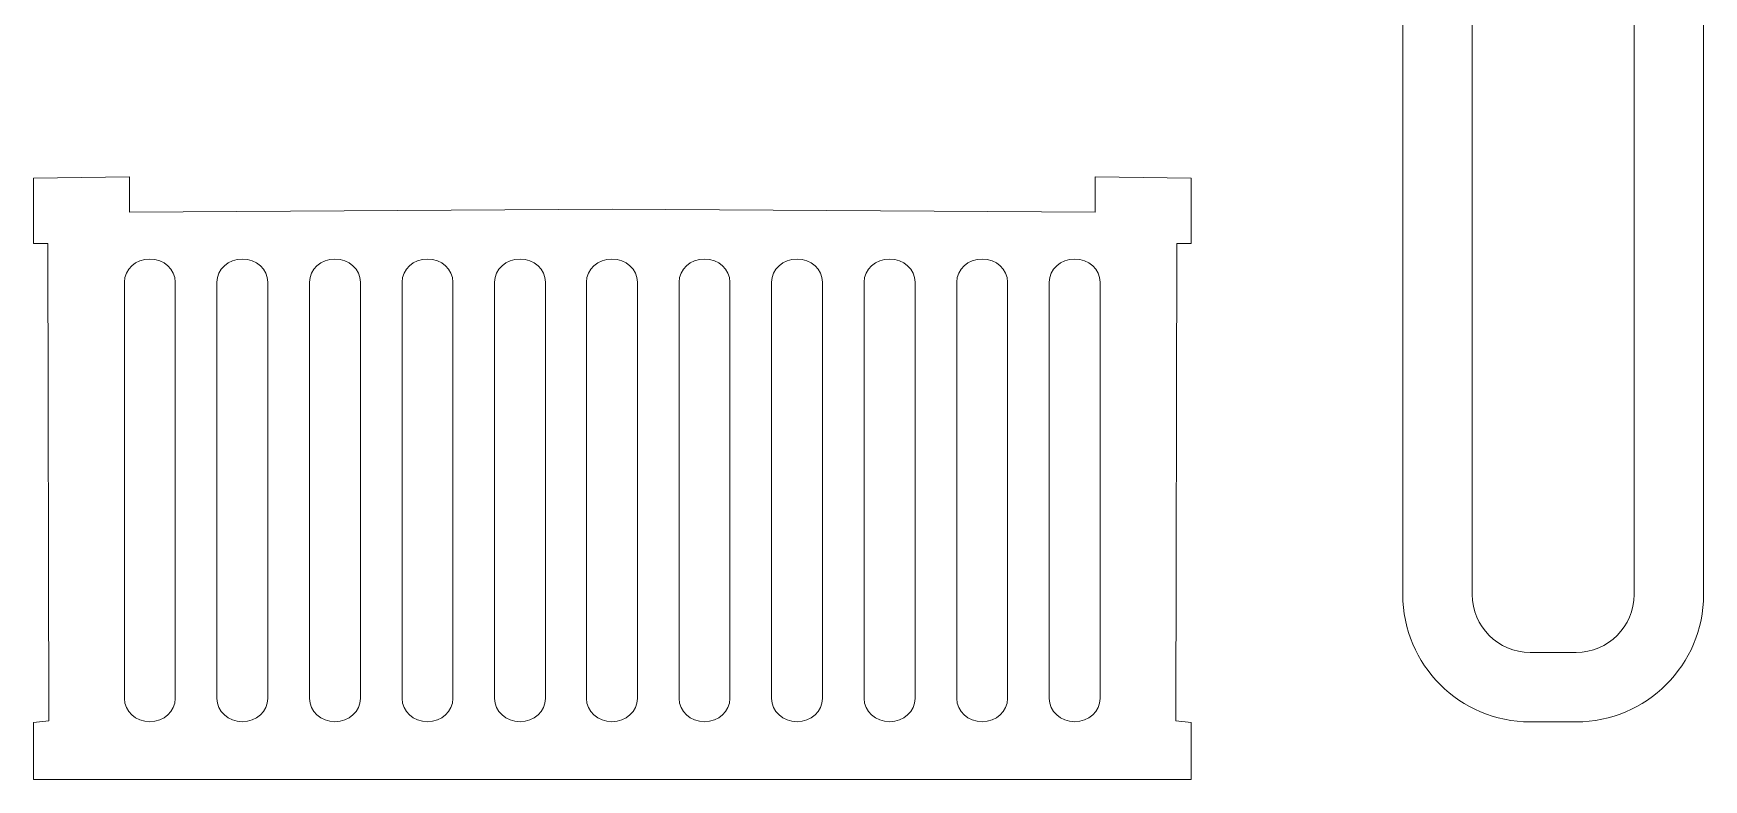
# Model space of a CAD drawing. Header units: millimetres. Extents: x -494 to 494, y -418 to 418.
# Drawn here: x -301.4 to -229.3, y -335.5 to -303.2 of the extents above; entities that cross this region are included whole.
import ezdxf

# ---------------------------------------------------------------- set-up
doc = ezdxf.new("R2010")
doc.units = ezdxf.units.MM
doc.header["$MEASUREMENT"] = 0

msp = doc.modelspace()

# ---------------------------------------------------------------- linework, layer by layer
at = {"lineweight": 9}
for points, knots in [([(-236.7641, -288.9868), (-239.7929, -288.9868), (-242.2641, -291.458), (-242.2641, -294.4868), (-242.2641, -294.4868), (-242.2641, -294.4868), (-242.2641, -327.4868), (-242.2641, -327.4868), (-242.2641, -327.4868), (-242.2641, -330.5156), (-239.7929, -332.9868), (-236.7641, -332.9868), (-236.7641, -332.9868), (-236.7641, -332.9868), (-234.7641, -332.9868), (-234.7641, -332.9868), (-234.7641, -332.9868), (-231.7353, -332.9868), (-229.2641, -330.5156), (-229.2641, -327.4868), (-229.2641, -327.4868), (-229.2641, -327.4868), (-229.2641, -294.4868), (-229.2641, -294.4868), (-229.2641, -294.4868), (-229.2641, -291.458), (-231.7353, -288.9868), (-234.7641, -288.9868), (-234.7641, -288.9868), (-234.7641, -288.9868), (-236.7641, -288.9868), (-236.7641, -288.9868)], [0, 0, 0, 0, 0.1111111, 0.1111111, 0.1111111, 0.1111111, 0.2222222, 0.2222222, 0.2222222, 0.2222222, 0.3333333, 0.3333333, 0.3333333, 0.3333333, 0.4444444, 0.4444444, 0.4444444, 0.4444444, 0.5555556, 0.5555556, 0.5555556, 0.5555556, 0.6666667, 0.6666667, 0.6666667, 0.6666667, 0.7777778, 0.7777778, 0.7777778, 0.7777778, 1, 1, 1, 1]), ([(-236.7641, -291.9868), (-236.7641, -291.9868), (-234.7641, -291.9868), (-234.7641, -291.9868), (-234.7641, -291.9868), (-233.3911, -291.9868), (-232.2641, -293.1138), (-232.2641, -294.4868), (-232.2641, -294.4868), (-232.2641, -294.4868), (-232.2641, -327.4868), (-232.2641, -327.4868), (-232.2641, -327.4868), (-232.2641, -328.8598), (-233.3911, -329.9868), (-234.7641, -329.9868), (-234.7641, -329.9868), (-234.7641, -329.9868), (-236.7641, -329.9868), (-236.7641, -329.9868), (-236.7641, -329.9868), (-238.1371, -329.9868), (-239.2641, -328.8598), (-239.2641, -327.4868), (-239.2641, -327.4868), (-239.2641, -327.4868), (-239.2641, -294.4868), (-239.2641, -294.4868), (-239.2641, -294.4868), (-239.2641, -293.1138), (-238.1371, -291.9868), (-236.7641, -291.9868)], [0, 0, 0, 0, 0.1111111, 0.1111111, 0.1111111, 0.1111111, 0.2222222, 0.2222222, 0.2222222, 0.2222222, 0.3333333, 0.3333333, 0.3333333, 0.3333333, 0.4444444, 0.4444444, 0.4444444, 0.4444444, 0.5555556, 0.5555556, 0.5555556, 0.5555556, 0.6666667, 0.6666667, 0.6666667, 0.6666667, 0.7777778, 0.7777778, 0.7777778, 0.7777778, 1, 1, 1, 1]), ([(-276.4254, -335.4821), (-276.4254, -335.4821), (-251.41, -335.4821), (-251.41, -335.4821), (-251.41, -335.4821), (-251.41, -335.4821), (-251.41, -333.0133), (-251.41, -333.0133), (-251.41, -333.0133), (-251.41, -333.0133), (-252.0715, -332.9472), (-252.0715, -332.9472), (-252.0715, -332.9472), (-252.0715, -332.9472), (-252.0325, -312.3092), (-252.0325, -312.3092), (-252.0325, -312.3092), (-252.0325, -312.3092), (-251.41, -312.3097), (-251.41, -312.3097), (-251.41, -312.3097), (-251.41, -312.3097), (-251.41, -309.4821), (-251.41, -309.4821), (-251.41, -309.4821), (-251.41, -309.4821), (-255.5576, -309.4327), (-255.5576, -309.4327), (-255.5576, -309.4327), (-255.5576, -309.4327), (-255.5579, -310.954), (-255.5579, -310.954), (-255.5579, -310.954), (-255.5579, -310.954), (-276.4254, -310.8343), (-276.4254, -310.8343), (-276.4254, -310.8343), (-276.4254, -310.8343), (-297.2929, -310.954), (-297.2929, -310.954), (-297.2929, -310.954), (-297.2929, -310.954), (-297.2932, -309.4327), (-297.2932, -309.4327), (-297.2932, -309.4327), (-297.2932, -309.4327), (-301.4408, -309.4821), (-301.4408, -309.4821), (-301.4408, -309.4821), (-301.4408, -309.4821), (-301.4408, -312.3097), (-301.4408, -312.3097), (-301.4408, -312.3097), (-301.4408, -312.3097), (-300.8183, -312.3092), (-300.8183, -312.3092), (-300.8183, -312.3092), (-300.8183, -312.3092), (-300.7793, -332.9472), (-300.7793, -332.9472), (-300.7793, -332.9472), (-300.7793, -332.9472), (-301.4408, -333.0133), (-301.4408, -333.0133), (-301.4408, -333.0133), (-301.4408, -333.0133), (-301.4408, -335.4821), (-301.4408, -335.4821), (-301.4408, -335.4821), (-301.4408, -335.4821), (-276.4254, -335.4821), (-276.4254, -335.4821)], [0, 0, 0, 0, 0.0526316, 0.0526316, 0.0526316, 0.0526316, 0.1052632, 0.1052632, 0.1052632, 0.1052632, 0.1578947, 0.1578947, 0.1578947, 0.1578947, 0.2105263, 0.2105263, 0.2105263, 0.2105263, 0.2631579, 0.2631579, 0.2631579, 0.2631579, 0.3157895, 0.3157895, 0.3157895, 0.3157895, 0.3684211, 0.3684211, 0.3684211, 0.3684211, 0.4210526, 0.4210526, 0.4210526, 0.4210526, 0.4736842, 0.4736842, 0.4736842, 0.4736842, 0.5263158, 0.5263158, 0.5263158, 0.5263158, 0.5789474, 0.5789474, 0.5789474, 0.5789474, 0.6315789, 0.6315789, 0.6315789, 0.6315789, 0.6842105, 0.6842105, 0.6842105, 0.6842105, 0.7368421, 0.7368421, 0.7368421, 0.7368421, 0.7894737, 0.7894737, 0.7894737, 0.7894737, 0.8421053, 0.8421053, 0.8421053, 0.8421053, 0.8947368, 0.8947368, 0.8947368, 0.8947368, 1, 1, 1, 1]), ([(-296.41, -312.9821), (-296.41, -312.9821), (-296.4099, -312.9821), (-296.4099, -312.9821), (-296.4099, -312.9821), (-295.8048, -312.9821), (-295.31, -313.432), (-295.31, -313.982), (-295.31, -313.982), (-295.31, -313.982), (-295.31, -331.9822), (-295.31, -331.9822), (-295.31, -331.9822), (-295.31, -332.5322), (-295.8048, -332.9821), (-296.4099, -332.9821), (-296.4099, -332.9821), (-296.4099, -332.9821), (-296.41, -332.9821), (-296.41, -332.9821), (-296.41, -332.9821), (-297.0151, -332.9821), (-297.51, -332.5322), (-297.51, -331.9822), (-297.51, -331.9822), (-297.51, -331.9822), (-297.51, -313.982), (-297.51, -313.982), (-297.51, -313.982), (-297.51, -313.432), (-297.0151, -312.9821), (-296.41, -312.9821)], [0, 0, 0, 0, 0.1111111, 0.1111111, 0.1111111, 0.1111111, 0.2222222, 0.2222222, 0.2222222, 0.2222222, 0.3333333, 0.3333333, 0.3333333, 0.3333333, 0.4444444, 0.4444444, 0.4444444, 0.4444444, 0.5555556, 0.5555556, 0.5555556, 0.5555556, 0.6666667, 0.6666667, 0.6666667, 0.6666667, 0.7777778, 0.7777778, 0.7777778, 0.7777778, 1, 1, 1, 1]), ([(-292.41, -312.9821), (-292.41, -312.9821), (-292.4099, -312.9821), (-292.4099, -312.9821), (-292.4099, -312.9821), (-291.8048, -312.9821), (-291.31, -313.432), (-291.31, -313.982), (-291.31, -313.982), (-291.31, -313.982), (-291.31, -331.9822), (-291.31, -331.9822), (-291.31, -331.9822), (-291.31, -332.5322), (-291.8048, -332.9821), (-292.4099, -332.9821), (-292.4099, -332.9821), (-292.4099, -332.9821), (-292.41, -332.9821), (-292.41, -332.9821), (-292.41, -332.9821), (-293.0151, -332.9821), (-293.51, -332.5322), (-293.51, -331.9822), (-293.51, -331.9822), (-293.51, -331.9822), (-293.51, -313.982), (-293.51, -313.982), (-293.51, -313.982), (-293.51, -313.432), (-293.0151, -312.9821), (-292.41, -312.9821)], [0, 0, 0, 0, 0.1111111, 0.1111111, 0.1111111, 0.1111111, 0.2222222, 0.2222222, 0.2222222, 0.2222222, 0.3333333, 0.3333333, 0.3333333, 0.3333333, 0.4444444, 0.4444444, 0.4444444, 0.4444444, 0.5555556, 0.5555556, 0.5555556, 0.5555556, 0.6666667, 0.6666667, 0.6666667, 0.6666667, 0.7777778, 0.7777778, 0.7777778, 0.7777778, 1, 1, 1, 1]), ([(-288.41, -312.9821), (-288.41, -312.9821), (-288.4099, -312.9821), (-288.4099, -312.9821), (-288.4099, -312.9821), (-287.8048, -312.9821), (-287.31, -313.432), (-287.31, -313.982), (-287.31, -313.982), (-287.31, -313.982), (-287.31, -331.9822), (-287.31, -331.9822), (-287.31, -331.9822), (-287.31, -332.5322), (-287.8048, -332.9821), (-288.4099, -332.9821), (-288.4099, -332.9821), (-288.4099, -332.9821), (-288.41, -332.9821), (-288.41, -332.9821), (-288.41, -332.9821), (-289.0151, -332.9821), (-289.51, -332.5322), (-289.51, -331.9822), (-289.51, -331.9822), (-289.51, -331.9822), (-289.51, -313.982), (-289.51, -313.982), (-289.51, -313.982), (-289.51, -313.432), (-289.0151, -312.9821), (-288.41, -312.9821)], [0, 0, 0, 0, 0.1111111, 0.1111111, 0.1111111, 0.1111111, 0.2222222, 0.2222222, 0.2222222, 0.2222222, 0.3333333, 0.3333333, 0.3333333, 0.3333333, 0.4444444, 0.4444444, 0.4444444, 0.4444444, 0.5555556, 0.5555556, 0.5555556, 0.5555556, 0.6666667, 0.6666667, 0.6666667, 0.6666667, 0.7777778, 0.7777778, 0.7777778, 0.7777778, 1, 1, 1, 1]), ([(-284.41, -312.9821), (-284.41, -312.9821), (-284.4099, -312.9821), (-284.4099, -312.9821), (-284.4099, -312.9821), (-283.8048, -312.9821), (-283.31, -313.432), (-283.31, -313.982), (-283.31, -313.982), (-283.31, -313.982), (-283.31, -331.9822), (-283.31, -331.9822), (-283.31, -331.9822), (-283.31, -332.5322), (-283.8048, -332.9821), (-284.4099, -332.9821), (-284.4099, -332.9821), (-284.4099, -332.9821), (-284.41, -332.9821), (-284.41, -332.9821), (-284.41, -332.9821), (-285.0151, -332.9821), (-285.51, -332.5322), (-285.51, -331.9822), (-285.51, -331.9822), (-285.51, -331.9822), (-285.51, -313.982), (-285.51, -313.982), (-285.51, -313.982), (-285.51, -313.432), (-285.0151, -312.9821), (-284.41, -312.9821)], [0, 0, 0, 0, 0.1111111, 0.1111111, 0.1111111, 0.1111111, 0.2222222, 0.2222222, 0.2222222, 0.2222222, 0.3333333, 0.3333333, 0.3333333, 0.3333333, 0.4444444, 0.4444444, 0.4444444, 0.4444444, 0.5555556, 0.5555556, 0.5555556, 0.5555556, 0.6666667, 0.6666667, 0.6666667, 0.6666667, 0.7777778, 0.7777778, 0.7777778, 0.7777778, 1, 1, 1, 1]), ([(-280.41, -312.9821), (-280.41, -312.9821), (-280.4099, -312.9821), (-280.4099, -312.9821), (-280.4099, -312.9821), (-279.8048, -312.9821), (-279.31, -313.432), (-279.31, -313.982), (-279.31, -313.982), (-279.31, -313.982), (-279.31, -331.9822), (-279.31, -331.9822), (-279.31, -331.9822), (-279.31, -332.5322), (-279.8048, -332.9821), (-280.4099, -332.9821), (-280.4099, -332.9821), (-280.4099, -332.9821), (-280.41, -332.9821), (-280.41, -332.9821), (-280.41, -332.9821), (-281.0151, -332.9821), (-281.51, -332.5322), (-281.51, -331.9822), (-281.51, -331.9822), (-281.51, -331.9822), (-281.51, -313.982), (-281.51, -313.982), (-281.51, -313.982), (-281.51, -313.432), (-281.0151, -312.9821), (-280.41, -312.9821)], [0, 0, 0, 0, 0.1111111, 0.1111111, 0.1111111, 0.1111111, 0.2222222, 0.2222222, 0.2222222, 0.2222222, 0.3333333, 0.3333333, 0.3333333, 0.3333333, 0.4444444, 0.4444444, 0.4444444, 0.4444444, 0.5555556, 0.5555556, 0.5555556, 0.5555556, 0.6666667, 0.6666667, 0.6666667, 0.6666667, 0.7777778, 0.7777778, 0.7777778, 0.7777778, 1, 1, 1, 1]), ([(-276.4408, -312.9821), (-276.4408, -312.9821), (-276.4409, -312.9821), (-276.4409, -312.9821), (-276.4409, -312.9821), (-277.046, -312.9821), (-277.5408, -313.432), (-277.5408, -313.982), (-277.5408, -313.982), (-277.5408, -313.982), (-277.5408, -331.9822), (-277.5408, -331.9822), (-277.5408, -331.9822), (-277.5408, -332.5322), (-277.046, -332.9821), (-276.4409, -332.9821), (-276.4409, -332.9821), (-276.4409, -332.9821), (-276.4408, -332.9821), (-276.4408, -332.9821), (-276.4408, -332.9821), (-275.8357, -332.9821), (-275.3408, -332.5322), (-275.3408, -331.9822), (-275.3408, -331.9822), (-275.3408, -331.9822), (-275.3408, -313.982), (-275.3408, -313.982), (-275.3408, -313.982), (-275.3408, -313.432), (-275.8357, -312.9821), (-276.4408, -312.9821)], [0, 0, 0, 0, 0.1111111, 0.1111111, 0.1111111, 0.1111111, 0.2222222, 0.2222222, 0.2222222, 0.2222222, 0.3333333, 0.3333333, 0.3333333, 0.3333333, 0.4444444, 0.4444444, 0.4444444, 0.4444444, 0.5555556, 0.5555556, 0.5555556, 0.5555556, 0.6666667, 0.6666667, 0.6666667, 0.6666667, 0.7777778, 0.7777778, 0.7777778, 0.7777778, 1, 1, 1, 1]), ([(-272.4408, -312.9821), (-272.4408, -312.9821), (-272.4409, -312.9821), (-272.4409, -312.9821), (-272.4409, -312.9821), (-273.046, -312.9821), (-273.5408, -313.432), (-273.5408, -313.982), (-273.5408, -313.982), (-273.5408, -313.982), (-273.5408, -331.9822), (-273.5408, -331.9822), (-273.5408, -331.9822), (-273.5408, -332.5322), (-273.046, -332.9821), (-272.4409, -332.9821), (-272.4409, -332.9821), (-272.4409, -332.9821), (-272.4408, -332.9821), (-272.4408, -332.9821), (-272.4408, -332.9821), (-271.8357, -332.9821), (-271.3408, -332.5322), (-271.3408, -331.9822), (-271.3408, -331.9822), (-271.3408, -331.9822), (-271.3408, -313.982), (-271.3408, -313.982), (-271.3408, -313.982), (-271.3408, -313.432), (-271.8357, -312.9821), (-272.4408, -312.9821)], [0, 0, 0, 0, 0.1111111, 0.1111111, 0.1111111, 0.1111111, 0.2222222, 0.2222222, 0.2222222, 0.2222222, 0.3333333, 0.3333333, 0.3333333, 0.3333333, 0.4444444, 0.4444444, 0.4444444, 0.4444444, 0.5555556, 0.5555556, 0.5555556, 0.5555556, 0.6666667, 0.6666667, 0.6666667, 0.6666667, 0.7777778, 0.7777778, 0.7777778, 0.7777778, 1, 1, 1, 1]), ([(-268.4408, -312.9821), (-268.4408, -312.9821), (-268.4409, -312.9821), (-268.4409, -312.9821), (-268.4409, -312.9821), (-269.046, -312.9821), (-269.5408, -313.432), (-269.5408, -313.982), (-269.5408, -313.982), (-269.5408, -313.982), (-269.5408, -331.9822), (-269.5408, -331.9822), (-269.5408, -331.9822), (-269.5408, -332.5322), (-269.046, -332.9821), (-268.4409, -332.9821), (-268.4409, -332.9821), (-268.4409, -332.9821), (-268.4408, -332.9821), (-268.4408, -332.9821), (-268.4408, -332.9821), (-267.8357, -332.9821), (-267.3408, -332.5322), (-267.3408, -331.9822), (-267.3408, -331.9822), (-267.3408, -331.9822), (-267.3408, -313.982), (-267.3408, -313.982), (-267.3408, -313.982), (-267.3408, -313.432), (-267.8357, -312.9821), (-268.4408, -312.9821)], [0, 0, 0, 0, 0.1111111, 0.1111111, 0.1111111, 0.1111111, 0.2222222, 0.2222222, 0.2222222, 0.2222222, 0.3333333, 0.3333333, 0.3333333, 0.3333333, 0.4444444, 0.4444444, 0.4444444, 0.4444444, 0.5555556, 0.5555556, 0.5555556, 0.5555556, 0.6666667, 0.6666667, 0.6666667, 0.6666667, 0.7777778, 0.7777778, 0.7777778, 0.7777778, 1, 1, 1, 1]), ([(-264.4408, -312.9821), (-264.4408, -312.9821), (-264.4409, -312.9821), (-264.4409, -312.9821), (-264.4409, -312.9821), (-265.046, -312.9821), (-265.5408, -313.432), (-265.5408, -313.982), (-265.5408, -313.982), (-265.5408, -313.982), (-265.5408, -331.9822), (-265.5408, -331.9822), (-265.5408, -331.9822), (-265.5408, -332.5322), (-265.046, -332.9821), (-264.4409, -332.9821), (-264.4409, -332.9821), (-264.4409, -332.9821), (-264.4408, -332.9821), (-264.4408, -332.9821), (-264.4408, -332.9821), (-263.8357, -332.9821), (-263.3408, -332.5322), (-263.3408, -331.9822), (-263.3408, -331.9822), (-263.3408, -331.9822), (-263.3408, -313.982), (-263.3408, -313.982), (-263.3408, -313.982), (-263.3408, -313.432), (-263.8357, -312.9821), (-264.4408, -312.9821)], [0, 0, 0, 0, 0.1111111, 0.1111111, 0.1111111, 0.1111111, 0.2222222, 0.2222222, 0.2222222, 0.2222222, 0.3333333, 0.3333333, 0.3333333, 0.3333333, 0.4444444, 0.4444444, 0.4444444, 0.4444444, 0.5555556, 0.5555556, 0.5555556, 0.5555556, 0.6666667, 0.6666667, 0.6666667, 0.6666667, 0.7777778, 0.7777778, 0.7777778, 0.7777778, 1, 1, 1, 1]), ([(-260.4408, -312.9821), (-260.4408, -312.9821), (-260.4409, -312.9821), (-260.4409, -312.9821), (-260.4409, -312.9821), (-261.046, -312.9821), (-261.5408, -313.432), (-261.5408, -313.982), (-261.5408, -313.982), (-261.5408, -313.982), (-261.5408, -331.9822), (-261.5408, -331.9822), (-261.5408, -331.9822), (-261.5408, -332.5322), (-261.046, -332.9821), (-260.4409, -332.9821), (-260.4409, -332.9821), (-260.4409, -332.9821), (-260.4408, -332.9821), (-260.4408, -332.9821), (-260.4408, -332.9821), (-259.8357, -332.9821), (-259.3408, -332.5322), (-259.3408, -331.9822), (-259.3408, -331.9822), (-259.3408, -331.9822), (-259.3408, -313.982), (-259.3408, -313.982), (-259.3408, -313.982), (-259.3408, -313.432), (-259.8357, -312.9821), (-260.4408, -312.9821)], [0, 0, 0, 0, 0.1111111, 0.1111111, 0.1111111, 0.1111111, 0.2222222, 0.2222222, 0.2222222, 0.2222222, 0.3333333, 0.3333333, 0.3333333, 0.3333333, 0.4444444, 0.4444444, 0.4444444, 0.4444444, 0.5555556, 0.5555556, 0.5555556, 0.5555556, 0.6666667, 0.6666667, 0.6666667, 0.6666667, 0.7777778, 0.7777778, 0.7777778, 0.7777778, 1, 1, 1, 1]), ([(-256.4408, -312.9821), (-256.4408, -312.9821), (-256.4409, -312.9821), (-256.4409, -312.9821), (-256.4409, -312.9821), (-257.046, -312.9821), (-257.5408, -313.432), (-257.5408, -313.982), (-257.5408, -313.982), (-257.5408, -313.982), (-257.5408, -331.9822), (-257.5408, -331.9822), (-257.5408, -331.9822), (-257.5408, -332.5322), (-257.046, -332.9821), (-256.4409, -332.9821), (-256.4409, -332.9821), (-256.4409, -332.9821), (-256.4408, -332.9821), (-256.4408, -332.9821), (-256.4408, -332.9821), (-255.8357, -332.9821), (-255.3408, -332.5322), (-255.3408, -331.9822), (-255.3408, -331.9822), (-255.3408, -331.9822), (-255.3408, -313.982), (-255.3408, -313.982), (-255.3408, -313.982), (-255.3408, -313.432), (-255.8357, -312.9821), (-256.4408, -312.9821)], [0, 0, 0, 0, 0.1111111, 0.1111111, 0.1111111, 0.1111111, 0.2222222, 0.2222222, 0.2222222, 0.2222222, 0.3333333, 0.3333333, 0.3333333, 0.3333333, 0.4444444, 0.4444444, 0.4444444, 0.4444444, 0.5555556, 0.5555556, 0.5555556, 0.5555556, 0.6666667, 0.6666667, 0.6666667, 0.6666667, 0.7777778, 0.7777778, 0.7777778, 0.7777778, 1, 1, 1, 1])]:
    msp.add_open_spline(points, degree=3, knots=knots, dxfattribs=at)

doc.saveas('drawing.dxf')
